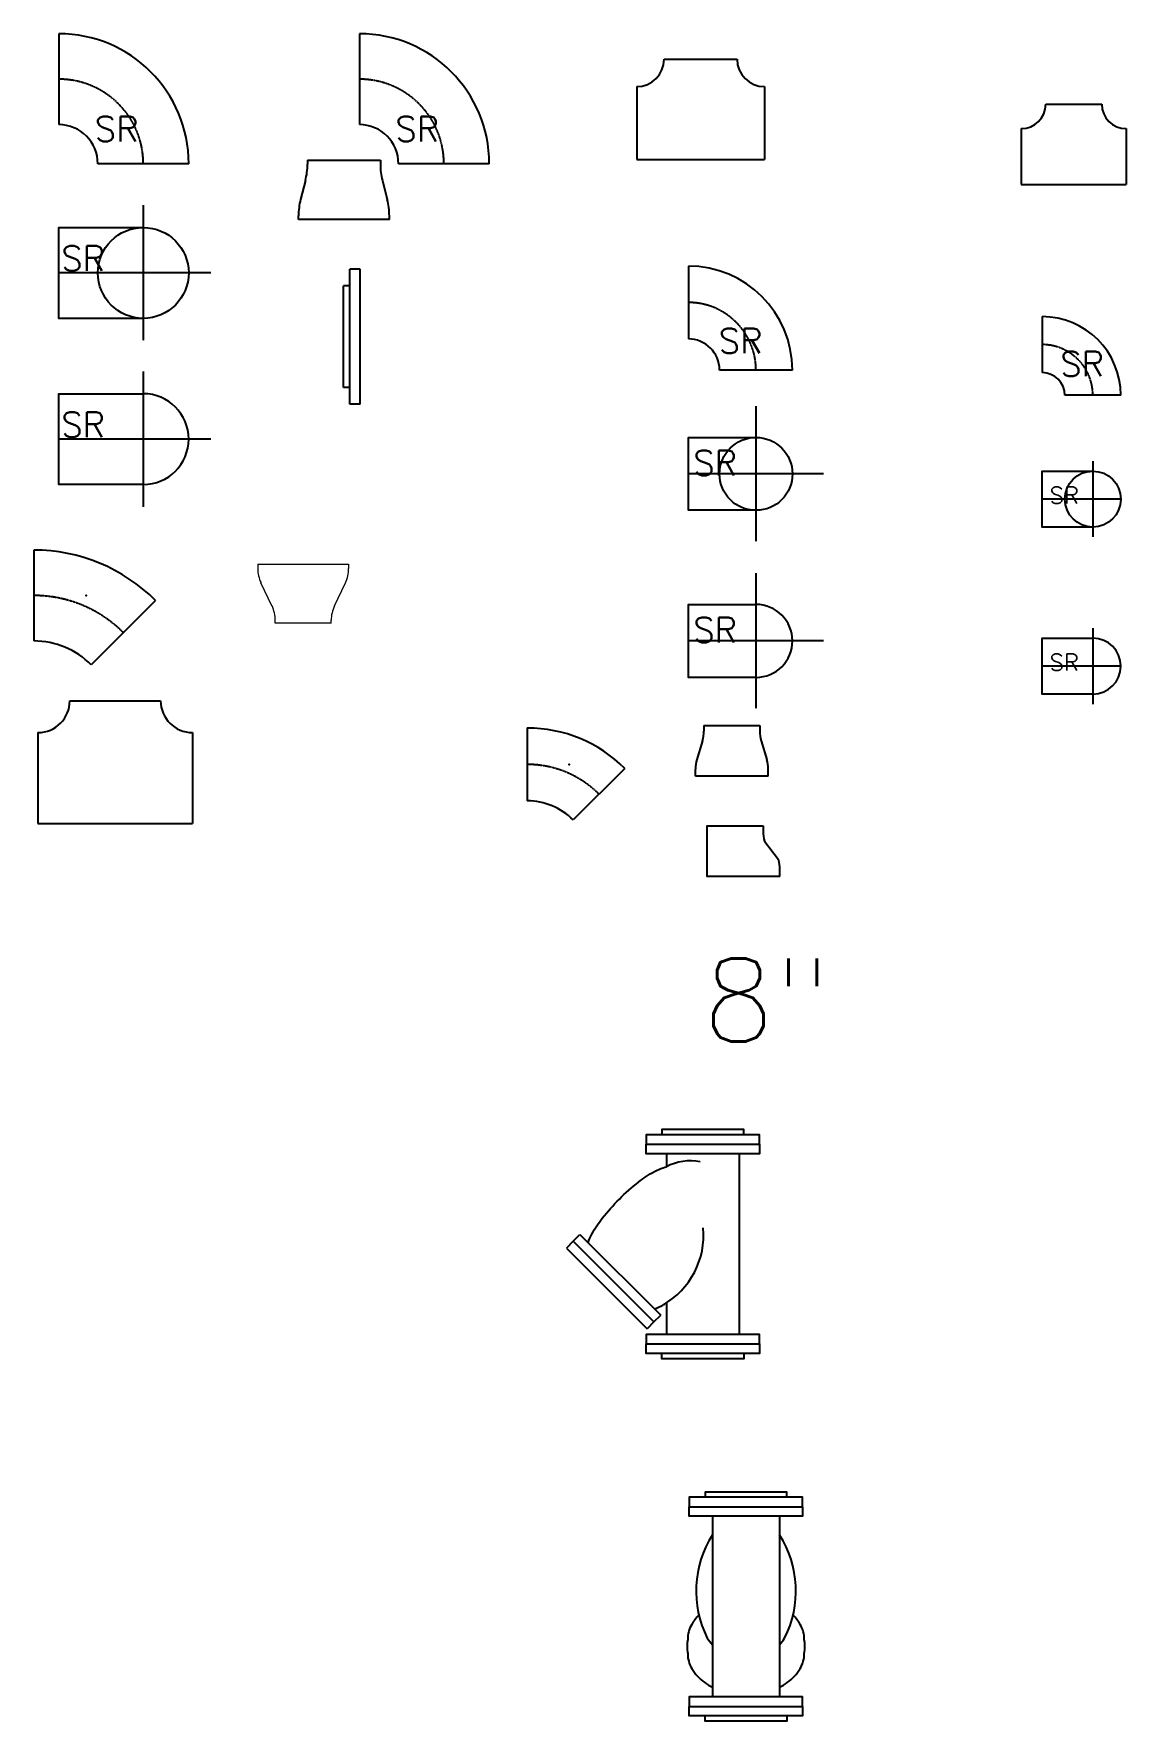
# Model space of a CAD drawing. Header units: millimetres. Extents: x -69706 to 52883, y -6882 to 68885.
# Drawn here: x 16180 to 19463, y -6882 to -1811 of the extents above; entities that cross this region are included whole.
import ezdxf
from ezdxf.enums import TextEntityAlignment as Align

# ---------------------------------------------------------------- set-up
doc = ezdxf.new("R2010")
doc.units = ezdxf.units.MM
doc.linetypes.add('XFM7P20PCW$0$CENTER', pattern=[2, 1.25, -0.25, 0.25, -0.25])
doc.layers.add('XFM7P20PCW$0$M-CWTR-VAVE', color=252, linetype='Continuous')
doc.layers.add('XFM7P20PCW$0$M-HVAC-TEXT', color=252, linetype='Continuous')
doc.layers.add('XFM7P20PCW$0$M-PIPE--4', color=252, linetype='Continuous', lineweight=9)
doc.styles.add('XFM7P20PCW$0$Standard', font='txt.shx', dxfattribs={"bigfont": 'chineset.shx'})

# ---------------------------------------------------------------- blocks, each defined once
blk = doc.blocks.new('XFM7P20PCW$0$A$C150668DE')
at = {"layer": 'XFM7P20PCW$0$M-CWTR-VAVE', "linetype": 'ByBlock'}
for p, q in [((40912, -13694.6), (40369.1, -13694.6)), ((40912, -13896.1), (40369.1, -13896.1))]:
    blk.add_line(p, q, dxfattribs=at)
for points in [[(40340.5, -13965.6), (40312, -13965.6), (40312, -13625.1), (40340.5, -13625.1), (40340.5, -13965.6)], [(40340.5, -13965.6), (40369.1, -13965.6), (40369.1, -13625.1), (40340.5, -13625.1), (40340.5, -13965.6)], [(40940.5, -13965.6), (40912, -13965.6), (40912, -13625.1), (40940.5, -13625.1), (40940.5, -13965.6)], [(40940.5, -13965.6), (40969.1, -13965.6), (40969.1, -13625.1), (40940.5, -13625.1), (40940.5, -13965.6)], [(40312, -13918.4), (40296.1, -13918.4), (40296.1, -13672.3), (40312, -13672.3)], [(40969.1, -13918.4), (40985, -13918.4), (40985, -13672.3), (40969.1, -13672.3)]]:
    blk.add_lwpolyline(points, dxfattribs=at)
for points in [[(40499.8, -13620.2, 0.133256), (40454.8, -13632.4, 0.106756), (40412.2, -13671.5, 0.036777), (40398.3, -13694.6, 0.036777)], [(40614.9, -13653.8, 0.064337), (40587.2, -13632.4, 0.133256), (40542.2, -13620.2)], [(40398.3, -13896.1, 0.036777), (40412.2, -13919.3, 0.106756), (40454.8, -13958.4, 0.133256), (40499.8, -13970.6)], [(40542.2, -13970.6, 0.133256), (40587.2, -13958.4, 0.064337), (40614.9, -13936.9, 0.064337)]]:
    blk.add_lwpolyline(points, format="xyb", dxfattribs=at)
for centre, radius, start, end in [((40521, -13747), 128.6, 80.5245, 99.4755), ((40618, -13795.4), 136.7, 121.7693, 132.5173), ((40687.7, -13958), 312.7, 57.3698, 116.9234), ((40618, -13795.4), 136.7, 227.4827, 238.2307), ((40687.7, -13632.8), 312.7, 243.0766, 302.6302), ((40521, -13843.8), 128.6, 260.5245, 279.4755)]:
    blk.add_arc(centre, radius, start, end, dxfattribs=at)
blk = doc.blocks.new('XFM7P20PCW$0$A$C62333980')
at = {"layer": 'XFM7P20PCW$0$M-CWTR-VAVE', "linetype": 'ByBlock'}
for p, q in [((40381.5, -14058.6), (40924.4, -14058.6)), ((40381.5, -14277.7), (40420.9, -14277.7)), ((40624.5, -14537.2), (40867, -14294.7)), ((40830, -14277.7), (40924.4, -14277.7)), ((40887.2, -14314.9), (40867, -14294.7)), ((40644.7, -14557.4), (40887.2, -14314.9)), ((40644.7, -14557.4), (40887.2, -14314.9)), ((40664.9, -14577.6), (40907.4, -14335.1)), ((40887.2, -14314.9), (40907.4, -14335.1)), ((40644.7, -14557.4), (40624.5, -14537.2)), ((40644.7, -14557.4), (40664.9, -14577.6))]:
    blk.add_line(p, q, dxfattribs=at)
for points in [[(40324.4, -14045.1), (40308.5, -14045.1), (40308.5, -14291.2), (40324.4, -14291.2)], [(40353, -13997.9), (40324.4, -13997.9), (40324.4, -14338.4), (40353, -14338.4), (40353, -13997.9)], [(40353, -13997.9), (40381.5, -13997.9), (40381.5, -14338.4), (40353, -14338.4), (40353, -13997.9)], [(40953, -13997.9), (40924.4, -13997.9), (40924.4, -14338.4), (40953, -14338.4), (40953, -13997.9)], [(40953, -13997.9), (40981.5, -13997.9), (40981.5, -14338.4), (40953, -14338.4), (40953, -13997.9)], [(40981.5, -14045.1), (40997.4, -14045.1), (40997.4, -14291.2), (40981.5, -14291.2)]]:
    blk.add_lwpolyline(points, dxfattribs=at)
for points in [[(40648.9, -14512.7, -0.045187), (40622.9, -14501.4, -0.040912), (40575.5, -14470.1, -0.030065), (40517.7, -14418.9, -0.030065), (40466.5, -14361.1, -0.040912), (40435.2, -14313.7, -0.061815), (40420.9, -14277.7, -0.244006)], [(40847.6, -14314.1, 0.045187), (40836.2, -14288.1, 0.008614), (40830.3, -14277.7, 0.030065)]]:
    blk.add_lwpolyline(points, format="xyb", dxfattribs=at)
for centre, radius, start, end in [((40559.8, -14204.9), 156.8, 169.5565, 207.6535), ((40625.5, -14408.3), 242.6, 29.7148, 95.0282)]:
    blk.add_arc(centre, radius, start, end, dxfattribs=at)
blk = doc.blocks.new('XFM7P20PCW$0$A$C6F0327C1')
blk.add_line((0, 276.3), (0, 57.2))
at = {"color": 0}
blk.add_line((293, 154.9), (138.1, 0), dxfattribs=at)
for radius in [414.3, 195.3]:
    blk.add_arc((0, -138.1), radius, 45, 90)
at = {"color": 1, "linetype": 'XFM7P20PCW$0$CENTER'}
blk.add_arc((0, -138.1), 304.8, 45, 90, dxfattribs=at)
at = {"color": 0}
blk.add_point((126.3, 166.7), dxfattribs=at)
blk = doc.blocks.new('XFM7P20PCW$0$A$C2FAC25FF')
for p, q in [((0, 390.5), (0, 117.5)), ((390.5, 0), (117.5, 0))]:
    blk.add_line(p, q)
for radius in [390.5, 117.5]:
    blk.add_arc((0, 0), radius, 0, 90)
at = {"color": 1, "linetype": 'XFM7P20PCW$0$CENTER'}
blk.add_arc((0, 0), 254, 0, 90, dxfattribs=at)
at = {"color": 0, "style": 'XFM7P20PCW$0$Standard'}
blk.add_text('SR', height=75, dxfattribs=at).set_placement((108.1, 67.2))
blk = doc.blocks.new('XFM7P20PCW$0$A$C4C7F1D6B')
at = {"color": 1, "linetype": 'XFM7P20PCW$0$CENTER'}
for p, q in [((0, 203.2), (0, -203.2)), ((203.2, 0), (-254, 0))]:
    blk.add_line(p, q, dxfattribs=at)
at = {"color": 0}
blk.add_lwpolyline([(0, -136.5), (-254, -136.5), (-254, 136.5), (0, 136.5)], dxfattribs=at)
blk.add_circle((0, 0), 136.5, dxfattribs=at)
at = {"color": 0, "style": 'XFM7P20PCW$0$Standard'}
blk.add_text('SR', height=75, dxfattribs=at).set_placement((-246.3, 6.2))
blk = doc.blocks.new('XFM7P20PCW$0$A$C62BD0E7C')
at = {"color": 1, "linetype": 'XFM7P20PCW$0$CENTER'}
for p, q in [((0, 203.2), (0, -203.2)), ((203.2, 0), (-254, 0))]:
    blk.add_line(p, q, dxfattribs=at)
at = {"color": 0}
blk.add_lwpolyline([(0, -136.5), (-254, -136.5), (-254, 136.5), (0, 136.5)], dxfattribs=at)
blk.add_arc((0, 0), 136.5, 270, 90, dxfattribs=at)
at = {"color": 0, "style": 'XFM7P20PCW$0$Standard'}
blk.add_text('SR', height=75, dxfattribs=at).set_placement((-246.3, 6.2))
blk = doc.blocks.new('XFM7P20PCW$0$A$C59A563D6')
blk.add_line((0, 344.7), (0, 71.6))
at = {"color": 0}
blk.add_line((365.9, 193.1), (172.9, 0), dxfattribs=at)
for radius in [517.5, 244.5]:
    blk.add_arc((0, -172.9), radius, 45, 90)
at = {"color": 1, "linetype": 'XFM7P20PCW$0$CENTER'}
blk.add_arc((0, -172.9), 381, 45, 90, dxfattribs=at)
at = {"color": 0}
blk.add_point((157.8, 208.1), dxfattribs=at)
blk = doc.blocks.new('XFM7P20PCW$0$R10-8')
for p, q in [((-10.95, 0), (10.95, 0)), ((-10.95, 0), (-10.95, -1.14)), ((10.95, 0), (10.95, -1.14)), ((-11.58, -6.09), (-13.03, -11.77)), ((11.58, -6.09), (13.03, -11.77)), ((-13.65, -17.78), (-13.65, -16.72)), ((13.65, -17.78), (-13.65, -17.78)), ((13.65, -17.78), (13.65, -16.72))]:
    blk.add_line(p, q)
for centre, start, end in [((-30.95, -1.14), 345.6601, 0), ((30.95, -1.14), 180, 194.3399), ((6.35, -16.72), 165.6601, 180), ((-6.35, -16.72), 0, 14.3399)]:
    blk.add_arc(centre, 20, start, end)
blk = doc.blocks.new('XFM7P20PCW$0$R10-6')
for p, q in [((-8.41, 0), (-8.41, -0.92)), ((-8.41, 0), (8.41, 0)), ((8.41, 0), (8.41, -0.92)), ((-9.38, -5.21), (-12.69, -12.17)), ((9.38, -5.21), (12.69, -12.17)), ((-13.65, -17.78), (-13.65, -16.46)), ((13.65, -17.78), (-13.65, -17.78)), ((13.65, -17.78), (13.65, -16.46))]:
    blk.add_line(p, q)
for centre, start, end in [((-18.41, -0.92), 334.6007, 0), ((18.41, -0.92), 180, 205.3993), ((-3.65, -16.46), 154.6007, 180), ((3.65, -16.46), 0, 25.3993)]:
    blk.add_arc(centre, 10, start, end)
blk = doc.blocks.new('XFM7P20PCW$0$SL250')
at = {"color": 3}
for p, q in [((1.905, -20.32), (1.905, 20.32)), ((4.92125, 20.32), (1.905, 20.32)), ((4.92125, -20.32), (4.92125, 20.32)), ((1.905, 15.24), (0, 15.24)), ((0, -15.24), (0, 15.24)), ((1.905, -15.24), (0, -15.24)), ((4.92125, -20.32), (1.905, -20.32))]:
    blk.add_line(p, q, dxfattribs=at)
blk = doc.blocks.new('XFM7P20PCW$0$PP-R6(150A)')
for p, q in [((7.36, 24.19), (24.19, 24.19)), ((0, 16.83), (0, 0)), ((31.55, 16.83), (31.55, 0)), ((0, 0), (31.55, 0))]:
    blk.add_line(p, q)
for centre, start, end in [((0, 24.19), 270, 0), ((31.55, 24.19), 180, 270)]:
    blk.add_arc(centre, 7.36, start, end)
blk = doc.blocks.new('XFM7P20PCW$0$PP-R8(200A)')
for p, q in [((8.22, 30.12), (30.12, 30.12)), ((0, 21.91), (0, 0)), ((38.34, 21.91), (38.34, 0)), ((0, 0), (38.34, 0))]:
    blk.add_line(p, q)
for centre, start, end in [((0, 30.12), 270, 0), ((38.34, 30.12), 180, 270)]:
    blk.add_arc(centre, 8.22, start, end)
blk = doc.blocks.new('XFM7P20PCW$0$PP-R10(250A)')
for p, q in [((9.55675, 36.86175), (36.86175, 36.86175)), ((0, 27.305), (0, 0)), ((46.4185, 27.305), (46.4185, 0)), ((0, 0), (46.4185, 0))]:
    blk.add_line(p, q)
for centre, start, end in [((0, 36.86175), 270, 0), ((46.4185, 36.86175), 180, 270)]:
    blk.add_arc(centre, 9.55675, start, end)
blk = doc.blocks.new('XFM7P20PCW$0$A$C5F376116')
for p, q in [((0, 312.7), (0, 93.7)), ((312.7, 0), (93.7, 0))]:
    blk.add_line(p, q)
for radius in [312.7, 93.7]:
    blk.add_arc((0, 0), radius, 0, 90)
at = {"color": 1, "linetype": 'XFM7P20PCW$0$CENTER'}
blk.add_arc((0, 0), 203.2, 0, 90, dxfattribs=at)
at = {"color": 0, "style": 'XFM7P20PCW$0$Standard'}
blk.add_text('SR', height=75, dxfattribs=at).set_placement((91.2, 50.4))
blk = doc.blocks.new('XFM7P20PCW$0$A$C03461BB6')
at = {"color": 1, "linetype": 'XFM7P20PCW$0$CENTER'}
for p, q in [((0, 203.2), (0, -203.2)), ((203.2, 0), (-203.2, 0))]:
    blk.add_line(p, q, dxfattribs=at)
at = {"color": 0}
blk.add_lwpolyline([(0, -109.5), (-203.2, -109.5), (-203.2, 109.5), (0, 109.5)], dxfattribs=at)
blk.add_circle((0, 0), 109.5, dxfattribs=at)
at = {"color": 0, "style": 'XFM7P20PCW$0$Standard'}
blk.add_text('SR', height=75, dxfattribs=at).set_placement((-188.3, -4.4))
blk = doc.blocks.new('XFM7P20PCW$0$A$C5F2A0C79')
at = {"color": 1, "linetype": 'XFM7P20PCW$0$CENTER'}
for p, q in [((0, 203.2), (0, -203.2)), ((203.2, 0), (-203.2, 0))]:
    blk.add_line(p, q, dxfattribs=at)
at = {"color": 0}
blk.add_lwpolyline([(0, -109.5), (-203.2, -109.5), (-203.2, 109.5), (0, 109.5)], dxfattribs=at)
blk.add_arc((0, 0), 109.5, 270, 90, dxfattribs=at)
at = {"color": 0, "style": 'XFM7P20PCW$0$Standard'}
blk.add_text('SR', height=75, dxfattribs=at).set_placement((-188.3, -4.4))
blk = doc.blocks.new('XFM7P20PCW$0$A$C3258317C')
for p, q in [((0, 236.5), (0, 68.3)), ((236.5, 0), (68.3, 0))]:
    blk.add_line(p, q)
for radius in [236.5, 68.3]:
    blk.add_arc((0, 0), radius, 0, 90)
at = {"color": 1, "linetype": 'XFM7P20PCW$0$CENTER'}
blk.add_arc((0, 0), 152.4, 0, 90, dxfattribs=at)
at = {"color": 0, "style": 'XFM7P20PCW$0$Standard'}
blk.add_text('SR', height=75, dxfattribs=at).set_placement((54.4, 57.1))
blk = doc.blocks.new('XFM7P20PCW$0$A$C43DB0C83')
at = {"color": 1, "linetype": 'XFM7P20PCW$0$CENTER'}
for p, q in [((0, 113.9), (0, -113.9)), ((84.1, 0), (-152.4, 0))]:
    blk.add_line(p, q, dxfattribs=at)
at = {"color": 0}
blk.add_lwpolyline([(0, -84.1), (-152.4, -84.1), (-152.4, 84.1), (0, 84.1)], dxfattribs=at)
blk.add_arc((0, 0), 84.1, 270, 90, dxfattribs=at)
at = {"color": 0, "style": 'XFM7P20PCW$0$Standard'}
blk.add_text('SR', height=50, dxfattribs=at).set_placement((-129.9, -13.3))
blk = doc.blocks.new('XFM7P20PCW$0$A$C614039BA')
at = {"color": 1, "linetype": 'XFM7P20PCW$0$CENTER'}
for p, q in [((0, 113.9), (0, -113.9)), ((84.1, 0), (-152.4, 0))]:
    blk.add_line(p, q, dxfattribs=at)
at = {"color": 0}
blk.add_lwpolyline([(0, -84.1), (-152.4, -84.1), (-152.4, 84.1), (0, 84.1)], dxfattribs=at)
blk.add_circle((0, 0), 84.1, dxfattribs=at)
at = {"color": 0, "style": 'XFM7P20PCW$0$Standard'}
blk.add_text('SR', height=50, dxfattribs=at).set_placement((-129.9, -13.3))

msp = doc.modelspace()

# ---------------------------------------------------------------- linework, layer by layer
at = {"color": 0, "linetype": 'ByBlock'}
for p, q in [((18193.973, -3890.211), (18362.248, -3890.211)), ((18193.973, -3890.211), (18193.973, -3907.196)), ((18362.248, -3890.211), (18362.248, -3907.196)), ((18189.706, -3936.097), (18172.84, -3991.964)), ((18366.515, -3936.097), (18383.381, -3991.964)), ((18168.573, -4042.611), (18168.573, -4020.864)), ((18387.648, -4042.611), (18168.573, -4042.611)), ((18387.648, -4042.611), (18387.648, -4020.864)), ((18203.591, -4191.38), (18371.866, -4191.38)), ((18371.866, -4191.38), (18371.866, -4208.365)), ((18376.133, -4237.266), (18418.399, -4293.133)), ((18422.666, -4343.78), (18203.591, -4343.78)), ((18422.666, -4343.78), (18422.666, -4322.033))]:
    msp.add_line(p, q, dxfattribs=at)
msp.add_lwpolyline([(18422.666, -4343.78), (18203.591, -4343.78), (18203.591, -4191.38), (18371.866, -4191.38)])
for centre, start, end in [((18093.973, -3907.196), 343.201628, 0), ((18462.248, -3907.196), 180, 196.798372), ((18268.573, -4020.864), 163.201628, 180), ((18287.648, -4020.864), 0, 16.798372), ((18471.866, -4208.365), 180, 196.798372), ((18322.666, -4322.033), 0, 16.798372)]:
    msp.add_arc(centre, 100, start, end, dxfattribs=at)

# ---------------------------------------------------------------- block references
at = {"color": 0}
for name, p in [('XFM7P20PCW$0$A$C2FAC25FF', (16255.586, -2201.746)), ('XFM7P20PCW$0$A$C2FAC25FF', (17158.953, -2201.746)), ('XFM7P20PCW$0$A$C4C7F1D6B', (16509.586, -2529.949)), ('XFM7P20PCW$0$A$C5F376116', (18147.529, -2821.996)), ('XFM7P20PCW$0$A$C3258317C', (19210.646, -2897.744)), ('XFM7P20PCW$0$A$C62BD0E7C', (16509.586, -3029.456)), ('XFM7P20PCW$0$A$C03461BB6', (18350.729, -3133.878)), ('XFM7P20PCW$0$A$C614039BA', (19363.047, -3209.626)), ('XFM7P20PCW$0$A$C59A563D6', (16180.459, -3707.543)), ('XFM7P20PCW$0$A$C5F2A0C79', (18350.729, -3635.819)), ('XFM7P20PCW$0$A$C43DB0C83', (19363.047, -3711.567)), ('XFM7P20PCW$0$A$C6F0327C1', (17663.458, -4173.783))]:
    msp.add_blockref(name, p, dxfattribs=at)
at = {"xscale": 10, "yscale": 10, "zscale": 10}
for name, p in [('XFM7P20PCW$0$PP-R8(200A)', (17992.566, -2188.953)), ('XFM7P20PCW$0$PP-R6(150A)', (19147.958, -2264.701)), ('XFM7P20PCW$0$R10-8', (17112.518, -2191.528)), ('XFM7P20PCW$0$PP-R10(250A)', (16193.176, -4184.334))]:
    msp.add_blockref(name, p, dxfattribs=at)
at = {"color": 0, "xscale": 10, "yscale": 10, "zscale": 10}
msp.add_blockref('XFM7P20PCW$0$SL250', (17111.708, -2721.65), dxfattribs=at)
for name, p, rotation in [('XFM7P20PCW$0$A$C62333980', (32359.08, 35204.64), 270), ('XFM7P20PCW$0$A$C150668DE', (4525.341, -47178.45), 90)]:
    msp.add_blockref(name, p, dxfattribs=dict(rotation=rotation))
at = {"layer": 'XFM7P20PCW$0$M-PIPE--4', "xscale": 10, "yscale": 10, "zscale": 10, "rotation": 180}
msp.add_blockref('XFM7P20PCW$0$R10-6', (16990.19, -3582.795), dxfattribs=at)

# ---------------------------------------------------------------- texts
at = {"layer": 'XFM7P20PCW$0$M-HVAC-TEXT', "style": 'XFM7P20PCW$0$Standard'}
msp.add_text('8"', height=250, dxfattribs=at).set_placement((18190.931, -4714.761), align=Align.MIDDLE_LEFT)

doc.saveas('drawing.dxf')
